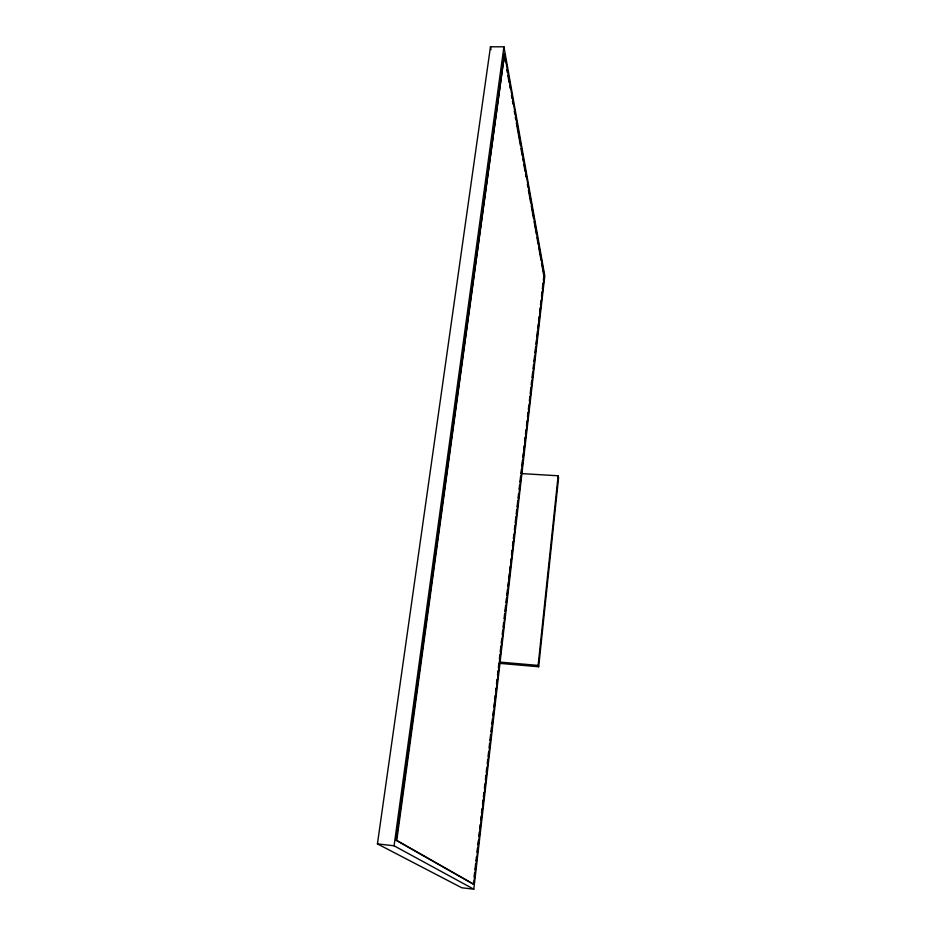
<?xml version="1.0" encoding="UTF-8"?>
<svg xmlns="http://www.w3.org/2000/svg" width="936" height="936" viewBox="0 0 936 936"><rect width="100%" height="100%" fill="white"/><g stroke="black" fill="none" stroke-linecap="round" stroke-linejoin="round"><path stroke-width="1.4" d="M499.414 663.343L538.68 666.748L538.13 665.414L558.137 475.78L521.937 473.616M538.68 666.748L558.57 477.769L558.137 475.78M473.265 884.157L396.103 840.317L504.516 53.914L544.272 275.956L473.745 884.216L473.604 881.256M474.107 876.903L474.61 872.551M474.95 869.649L475.628 863.834M475.956 860.933L476.471 856.58M476.974 852.228L477.477 847.864M477.816 844.962L478.319 840.61M478.822 836.257L479.326 831.905M479.665 829.003L480.168 824.639M480.683 820.287L481.186 815.935M481.525 813.033L482.028 808.681M482.531 804.317L483.034 799.964M483.374 797.062L483.877 792.71M484.38 788.358L484.895 783.994M485.398 779.641L485.901 775.289M486.24 772.387L486.743 768.035M487.246 763.682L487.75 759.318M488.089 756.417L488.592 752.064M489.107 747.712L489.61 743.36M489.949 740.446L490.616 734.643M490.955 731.741L491.458 727.389M491.798 724.487L492.476 718.672M492.804 715.771L493.319 711.418M493.822 707.066L494.325 702.714M494.664 699.812L495.167 695.448M495.67 691.096L496.01 688.194M496.513 683.842L497.016 679.489M497.531 675.125L498.034 670.773M498.373 667.871L498.876 663.519M499.379 659.166L499.882 654.802M500.222 651.901L500.9 646.097M501.228 643.196L501.743 638.843M502.246 634.479L502.749 630.127M503.088 627.225L503.591 622.873M504.094 618.52L504.598 614.156M504.937 611.255L505.615 605.452M505.955 602.55L506.458 598.198M506.797 595.296L507.464 589.481M507.803 586.579L508.306 582.227M508.646 579.325L509.324 573.522M509.652 570.609L510.167 566.257M510.67 561.904L511.009 559.003M511.512 554.65L512.015 550.286M512.519 545.934L513.022 541.581M513.361 538.68L513.864 534.327M514.379 529.963L514.882 525.611M515.221 522.709L515.888 516.906M516.227 514.004L516.73 509.652M517.07 506.739L517.748 500.935M518.076 498.034L518.591 493.681M519.094 489.329L519.597 484.965M519.936 482.063L520.603 476.26M520.942 473.359L521.446 469.006M521.785 466.093L522.463 460.29M522.803 457.388L523.306 453.036M523.645 450.134L524.148 445.782M524.651 441.418L525.154 437.065M525.494 434.164L525.997 429.811M526.5 425.459L527.015 421.095M527.518 416.742L528.021 412.39M528.36 409.488L528.863 405.136M529.366 400.772L529.87 396.419M530.209 393.518L530.887 387.715M531.227 384.813L531.73 380.449M532.069 377.547L532.736 371.744M533.075 368.842L533.578 364.49M533.918 361.589L534.596 355.774M534.924 352.872L535.603 347.069M535.942 344.167L536.445 339.815M536.784 336.901L537.451 331.098M537.79 328.197L538.294 323.844M538.633 320.943L539.136 316.579M539.651 312.226L540.154 307.874M540.493 304.972L540.996 300.62M541.499 296.256L542.002 291.903M542.342 289.002L543.02 283.199M543.348 280.297L543.863 275.945L541.546 263.051M473.791 889.2L544.799 275.956L503.931 46.8L490.476 46.8L377.43 843.886L461.752 887.761L473.791 889.2L394.079 845.793L377.43 843.886M473.745 884.216L396.77 840.388L504.516 53.914M394.079 845.793L503.931 46.8M499.227 662.044L538.13 665.414M396.103 840.317L396.77 840.388M490.476 46.8L491.026 49.666M503.977 53.914L504.492 56.78M505.007 59.635L505.522 62.501M506.809 69.673L507.324 72.528M507.839 75.395L509.125 82.555M509.64 85.422L510.155 88.288M511.442 95.449L511.957 98.315M512.472 101.182L512.986 104.048M514.274 111.208L514.788 114.075M515.303 116.941L515.818 119.808M516.333 122.663L520.439 145.583M520.954 148.45L522.241 155.61M522.756 158.476L523.271 161.343M523.786 164.209L525.073 171.37M525.587 174.236L526.102 177.103M527.389 184.263L527.904 187.13M528.419 189.996L530.735 202.89M531.25 205.744L533.567 218.638M534.082 221.504L536.398 234.398M536.913 237.264L538.2 244.425M538.715 247.291L541.031 260.185"/></g></svg>
